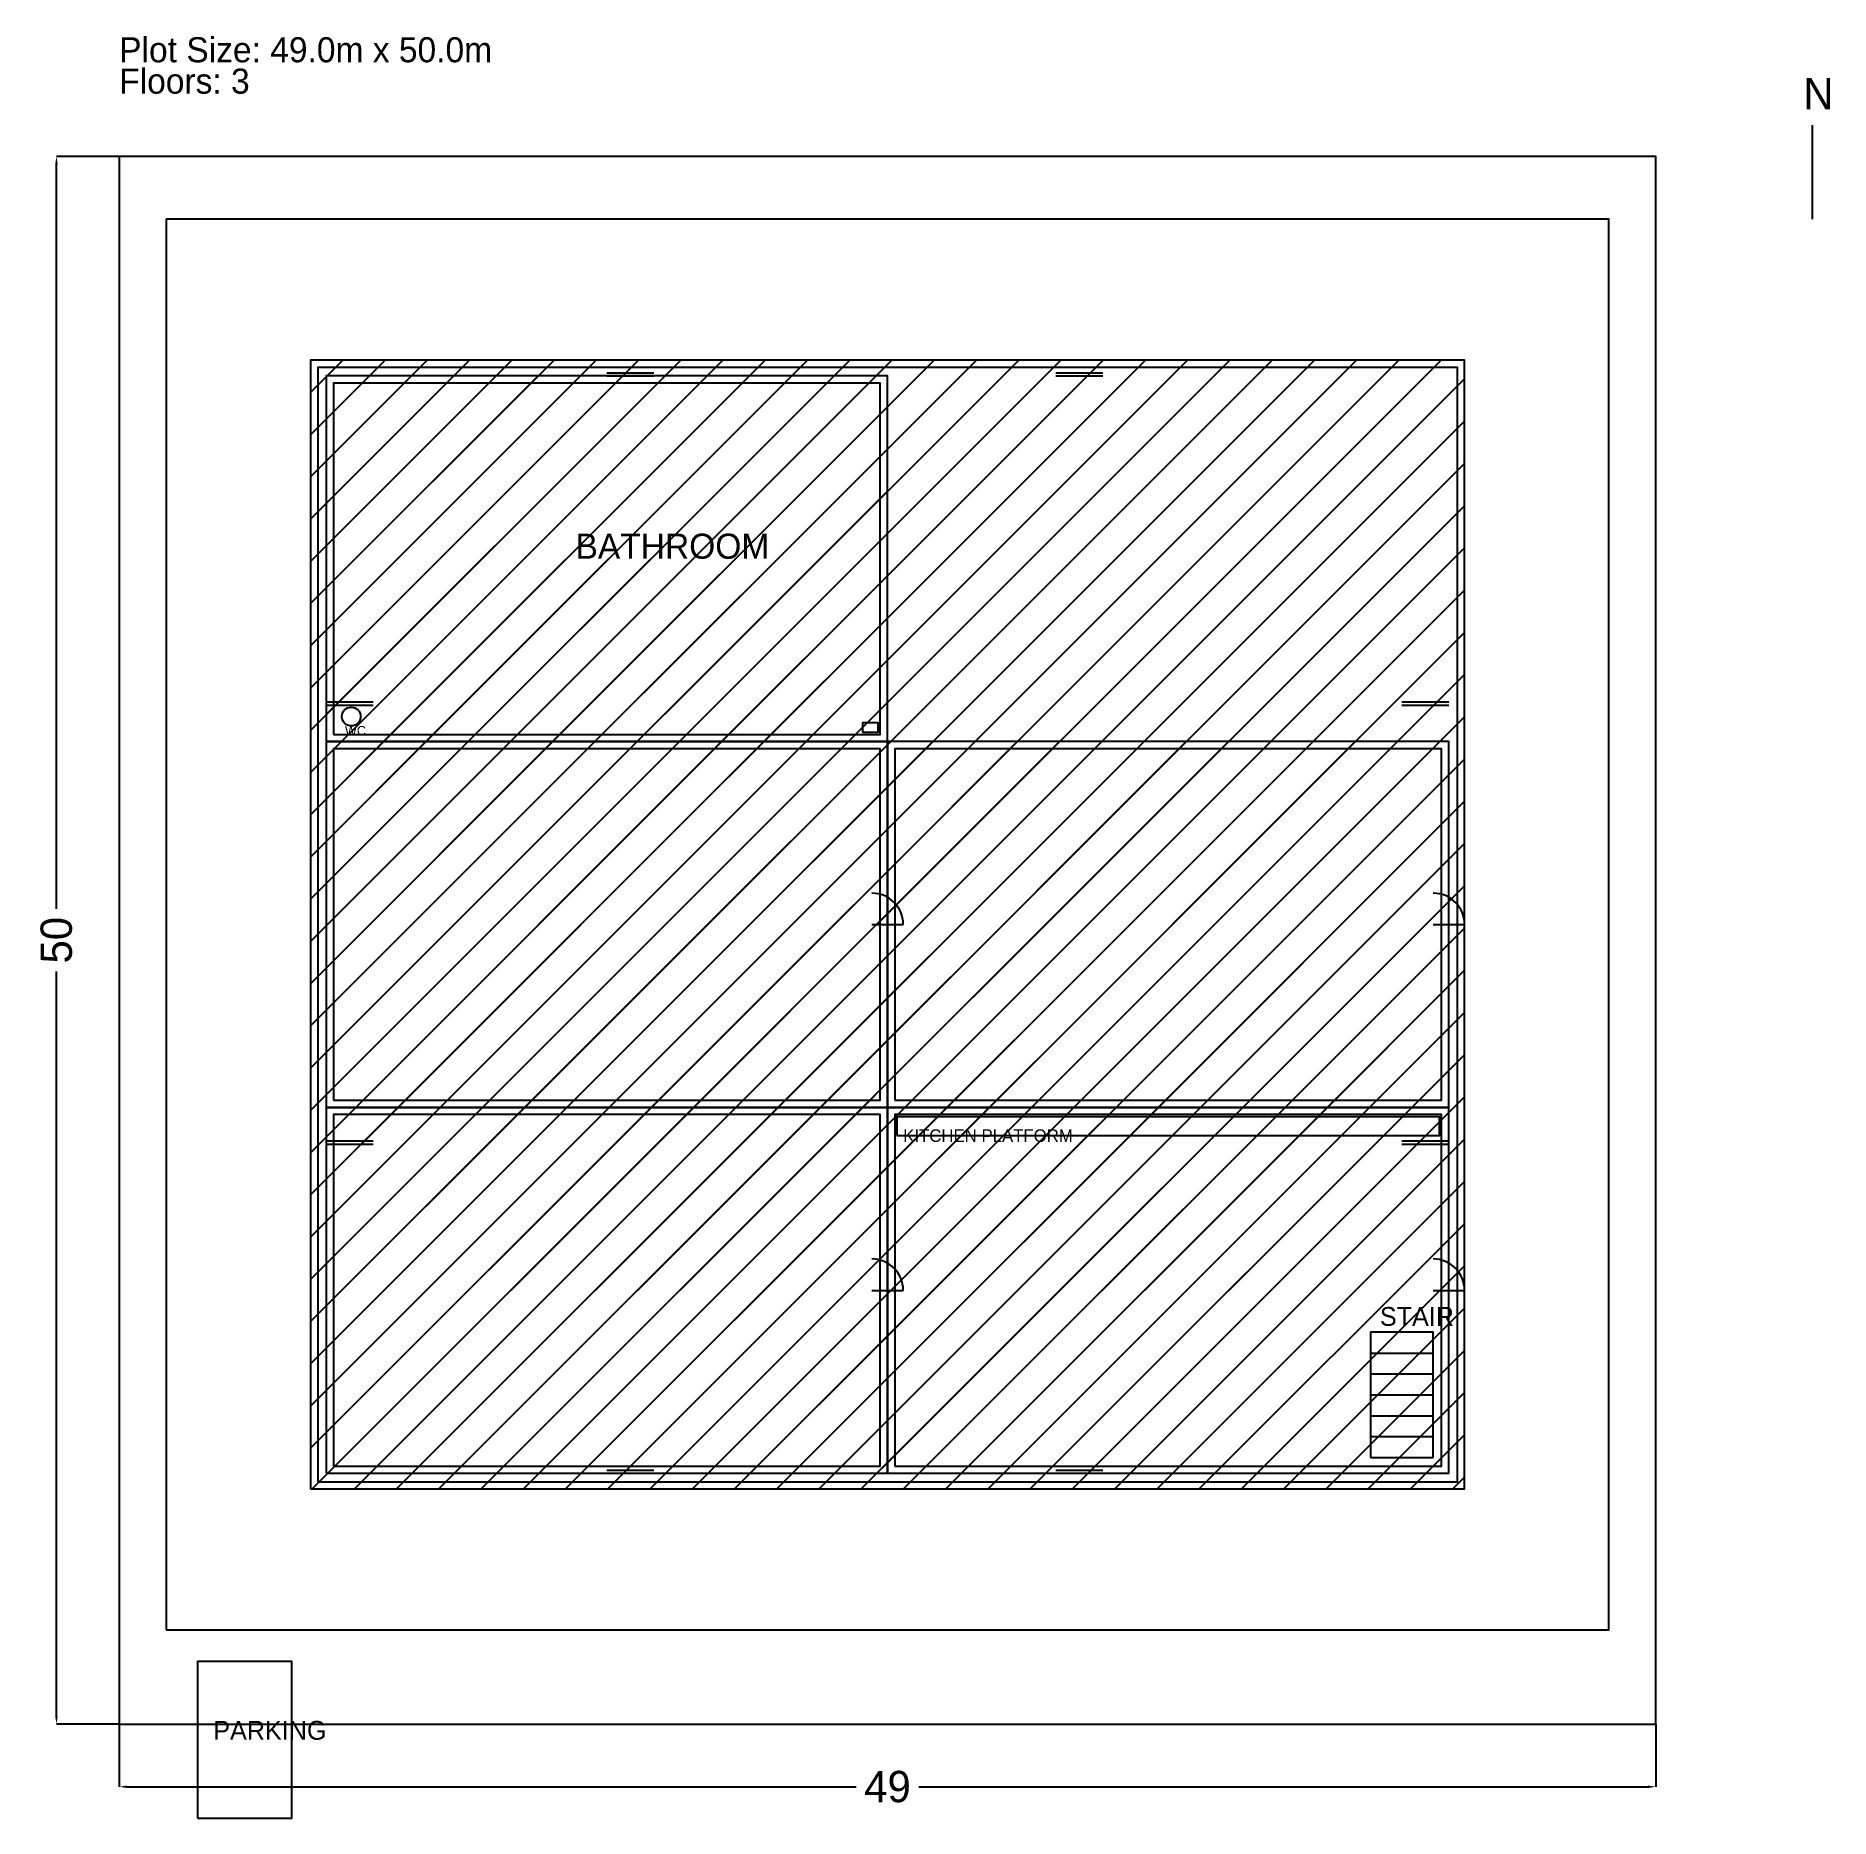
# Model space of a CAD drawing. Header units: metres. Extents: x -2.7 to 54.6, y -3 to 53.8.
import ezdxf

# ---------------------------------------------------------------- set-up
doc = ezdxf.new("R2010")
doc.units = ezdxf.units.M
for name, color, linetype in [('BUILDING', 1, 'Continuous'), ('DIMENSIONS', 6, 'Continuous'), ('DOORS', 5, 'Continuous'), ('PLOT', 7, 'Continuous'), ('ROOMS', 2, 'Continuous'), ('SETBACK', 3, 'Continuous'), ('TEXT', 7, 'Continuous'), ('TITLE', 7, 'Continuous'), ('WALLS', 1, 'Continuous'), ('WINDOWS', 4, 'Continuous')]:
    doc.layers.add(name, color=color, linetype=linetype)
doc.dimstyles.get("Standard").update_dxf_attribs({"dimtxt": 2.5, "dimasz": 2.5, "dimexe": 1.25, "dimexo": 0.625, "dimtad": 1, "dimcen": 2.5, "dimazin": 3, "dimtfac": 1, "dimtmove": 0, "dimatfit": 3})

# ---------------------------------------------------------------- blocks, each defined once
blk = doc.blocks.new('_CLOSEDFILLED')
at = {"color": 0, "linetype": 'BYBLOCK'}
blk.add_solid([(-1, 0.16), (0, 0), (-1, -0.16)], dxfattribs=at)
blk = doc.blocks.new('*D1')
for p, q in [((0, 0), (0, -2)), ((49, 0), (49, -2)), ((0.25, -2), (23.5, -2)), ((25.5, -2), (48.75, -2))]:
    blk.add_line(p, q)
at = {"layer": 'Defpoints'}
for p in [(0, 0), (49, 0), (0, -2)]:
    blk.add_point(p, dxfattribs=at)
at = {"layer": 'DIMENSIONS', "xscale": 0.25, "yscale": 0.25, "rotation": 180}
blk.add_blockref('_CLOSEDFILLED', (0, -2), dxfattribs=at)
at = {"layer": 'DIMENSIONS', "xscale": 0.25, "yscale": 0.25}
blk.add_blockref('_CLOSEDFILLED', (49, -2), dxfattribs=at)
at = {"layer": 'DIMENSIONS', "insert": (24.5, -2), "char_height": 1, "attachment_point": 5}
blk.add_mtext('49', dxfattribs=at)
blk = doc.blocks.new('*D2')
for p, q in [((0, 50), (-2, 50)), ((-2, 26), (-2, 49.75)), ((-2, 0.25), (-2, 24)), ((0, 0), (-2, 0))]:
    blk.add_line(p, q)
at = {"layer": 'Defpoints'}
for p in [(0, 50), (-2, 0), (0, 0)]:
    blk.add_point(p, dxfattribs=at)
at = {"layer": 'DIMENSIONS', "xscale": 0.25, "yscale": 0.25}
for p, rotation in [((-2, 50), 90), ((-2, 0), 270)]:
    blk.add_blockref('_CLOSEDFILLED', p, dxfattribs=dict(at, rotation=rotation))
at = {"layer": 'DIMENSIONS', "insert": (-2, 25), "char_height": 1, "attachment_point": 5, "rotation": 90}
blk.add_mtext('50', dxfattribs=at)

msp = doc.modelspace()

# ---------------------------------------------------------------- hatches: boundary and pattern name
h = msp.add_hatch()
h.set_pattern_fill('ANSI31', scale=0.3)
h.paths.add_polyline_path([(6.1, 7.5), (42.9, 7.5), (42.9, 43.5), (6.1, 43.5)])
h = msp.add_hatch()
h.set_pattern_fill('ANSI31', scale=0.3)
h.paths.add_polyline_path([(6.6, 31.333), (24.5, 31.333), (24.5, 43), (6.6, 43)])
h = msp.add_hatch()
h.set_pattern_fill('ANSI31', scale=0.3)
h.paths.add_polyline_path([(6.6, 19.667), (24.5, 19.667), (24.5, 31.333), (6.6, 31.333)])
h = msp.add_hatch()
h.set_pattern_fill('ANSI31', scale=0.3)
h.paths.add_polyline_path([(24.5, 19.667), (42.4, 19.667), (42.4, 31.333), (24.5, 31.333)])
h = msp.add_hatch()
h.set_pattern_fill('ANSI31', scale=0.3)
h.paths.add_polyline_path([(6.6, 8), (24.5, 8), (24.5, 19.667), (6.6, 19.667)])
h = msp.add_hatch()
h.set_pattern_fill('ANSI31', scale=0.3)
h.paths.add_polyline_path([(24.5, 8), (42.4, 8), (42.4, 19.667), (24.5, 19.667)])

# ---------------------------------------------------------------- linework, layer by layer
at = {"layer": 'BUILDING'}
for p, q in [((39.9, 11.833), (41.9, 11.833)), ((39.9, 11.167), (41.9, 11.167)), ((39.9, 10.5), (41.9, 10.5)), ((39.9, 9.833), (41.9, 9.833)), ((39.9, 9.167), (41.9, 9.167)), ((39.9, 8.5), (41.9, 8.5))]:
    msp.add_line(p, q, dxfattribs=at)
for points in [[(6.1, 7.5), (42.9, 7.5), (42.9, 43.5), (6.1, 43.5), (6.1, 7.5)], [(23.7, 31.633), (24.2, 31.633), (24.2, 31.933), (23.7, 31.933), (23.7, 31.633)], [(24.8, 18.767), (42.1, 18.767), (42.1, 19.367), (24.8, 19.367), (24.8, 18.767)], [(39.9, 8.5), (41.9, 8.5), (41.9, 12.5), (39.9, 12.5), (39.9, 8.5)], [(2.5, -3), (5.5, -3), (5.5, 2), (2.5, 2), (2.5, -3)]]:
    msp.add_lwpolyline(points, dxfattribs=at)
msp.add_circle((7.4, 32.133), 0.3, dxfattribs=at)
at = {"layer": 'DOORS'}
for p, q in [((24, 25.5), (25, 25.5)), ((41.9, 25.5), (42.9, 25.5)), ((24, 13.833), (25, 13.833)), ((41.9, 13.833), (42.9, 13.833))]:
    msp.add_line(p, q, dxfattribs=at)
for centre in [(24, 25.5), (41.9, 25.5), (24, 13.833), (41.9, 13.833)]:
    msp.add_arc(centre, 1, 0, 90, dxfattribs=at)
at = {"layer": 'PLOT'}
msp.add_lwpolyline([(0, 0), (49, 0), (49, 50), (0, 50), (0, 0)], dxfattribs=at)
at = {"layer": 'SETBACK'}
msp.add_lwpolyline([(1.5, 3), (47.5, 3), (47.5, 48), (1.5, 48), (1.5, 3)], dxfattribs=at)
at = {"layer": 'TITLE'}
msp.add_line((54, 48), (54, 51), dxfattribs=at)
at = {"layer": 'WALLS'}
for points in [[(6.1, 7.5), (42.9, 7.5), (42.9, 43.5), (6.1, 43.5), (6.1, 7.5)], [(6.33, 7.73), (42.67, 7.73), (42.67, 43.27), (6.33, 43.27), (6.33, 7.73)], [(6.6, 31.333), (24.5, 31.333), (24.5, 43), (6.6, 43), (6.6, 31.333)], [(6.83, 31.563), (24.27, 31.563), (24.27, 42.77), (6.83, 42.77), (6.83, 31.563)], [(6.6, 19.667), (24.5, 19.667), (24.5, 31.333), (6.6, 31.333), (6.6, 19.667)], [(6.83, 19.897), (24.27, 19.897), (24.27, 31.103), (6.83, 31.103), (6.83, 19.897)], [(24.5, 19.667), (42.4, 19.667), (42.4, 31.333), (24.5, 31.333), (24.5, 19.667)], [(24.73, 19.897), (42.17, 19.897), (42.17, 31.103), (24.73, 31.103), (24.73, 19.897)], [(6.6, 8), (24.5, 8), (24.5, 19.667), (6.6, 19.667), (6.6, 8)], [(24.5, 8), (42.4, 8), (42.4, 19.667), (24.5, 19.667), (24.5, 8)], [(6.83, 8.23), (24.27, 8.23), (24.27, 19.437), (6.83, 19.437), (6.83, 8.23)], [(24.73, 8.23), (42.17, 8.23), (42.17, 19.437), (24.73, 19.437), (24.73, 8.23)]]:
    msp.add_lwpolyline(points, dxfattribs=at)
at = {"layer": 'WINDOWS'}
for p, q in [((15.55, 43.1), (17.05, 43.1)), ((15.55, 43), (17.05, 43)), ((29.87, 43.1), (31.37, 43.1)), ((29.87, 43), (31.37, 43)), ((6.6, 32.6), (8.1, 32.6)), ((6.6, 32.5), (8.1, 32.5)), ((40.9, 32.6), (42.4, 32.6)), ((40.9, 32.5), (42.4, 32.5)), ((6.6, 18.6), (8.1, 18.6)), ((6.6, 18.5), (8.1, 18.5)), ((40.9, 18.6), (42.4, 18.6)), ((40.9, 18.5), (42.4, 18.5)), ((15.55, 8.1), (17.05, 8.1)), ((29.87, 8.1), (31.37, 8.1)), ((15.55, 8), (17.05, 8)), ((29.87, 8), (31.37, 8))]:
    msp.add_line(p, q, dxfattribs=at)

# ---------------------------------------------------------------- texts
at = {"layer": 'ROOMS'}
msp.add_text('BATHROOM', height=0.8, dxfattribs=at).set_placement((14.55, 37.167))
at = {"layer": 'TEXT'}
for s, height, p in [('WC', 0.3, (7.2, 31.533)), ('KITCHEN PLATFORM', 0.4, (25, 18.567)), ('STAIR', 0.6, (40.2, 12.7)), ('PARKING', 0.6, (3, -0.5))]:
    msp.add_text(s, height=height, dxfattribs=at).set_placement(p)
at = {"layer": 'TITLE'}
for s, height, p in [('Plot Size: 49.0m x 50.0m', 0.8, (0, 53)), ('Floors: 3', 0.8, (0, 52)), ('N', 1, (53.7, 51.5))]:
    msp.add_text(s, height=height, dxfattribs=at).set_placement(p)

# ---------------------------------------------------------------- dimensions: what is measured, and where the dimension line sits
at = {"layer": 'DIMENSIONS'}
dim = msp.add_linear_dim(base=(-2, 0), p1=(0, 0), p2=(0, 50), angle=90, dimstyle='Standard', dxfattribs=at)
dim.commit()
dim.dimension.update_dxf_attribs({"geometry": '*D2', "text_midpoint": (-2, 25)})
dim = msp.add_linear_dim(base=(0, -2), p1=(0, 0), p2=(49, 0), dimstyle='Standard', dxfattribs=at)
dim.commit()
dim.dimension.update_dxf_attribs({"geometry": '*D1', "text_midpoint": (24.5, -2)})

doc.saveas('drawing.dxf')
